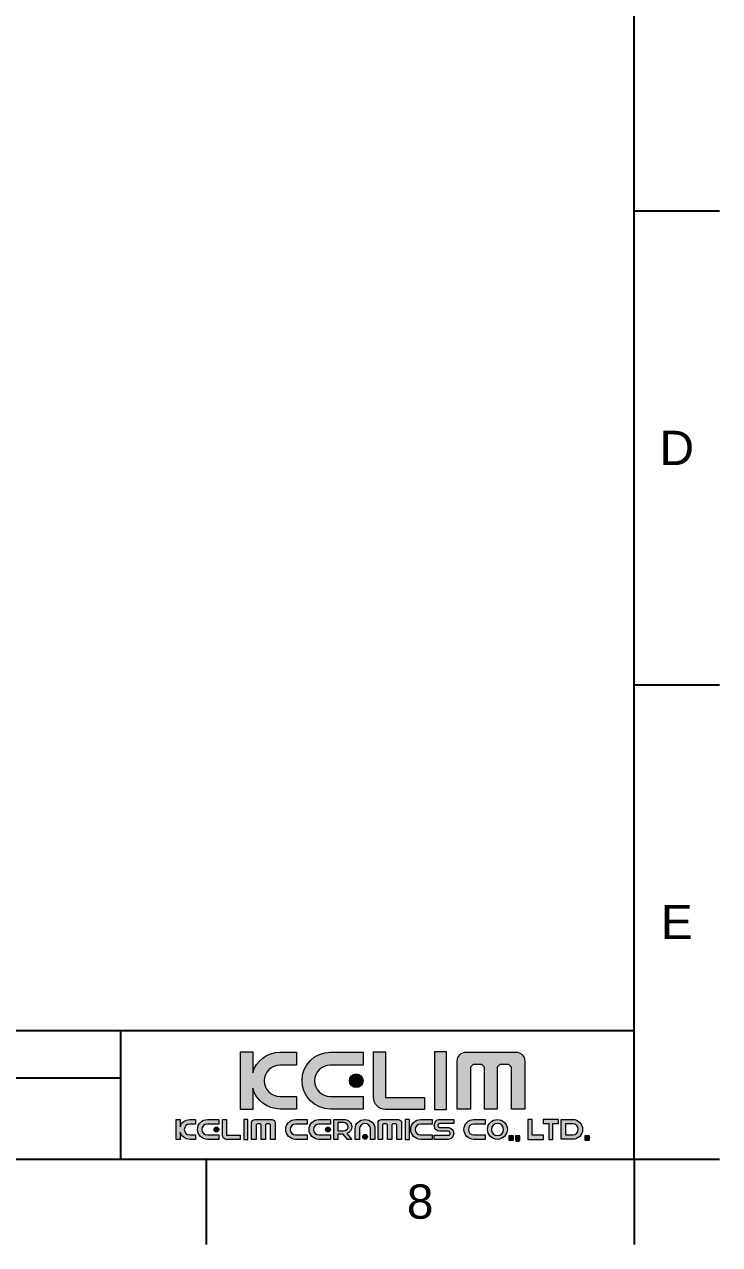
# Model space of a CAD drawing. Header units: millimetres. Extents: x 5091 to 5511, y 1069 to 1366.
# Drawn here: x 5429.3 to 5510.6, y 1068.6 to 1211.2 of the extents above; entities that cross this region are included whole.
import ezdxf

# ---------------------------------------------------------------- set-up
doc = ezdxf.new("R2010")
doc.units = ezdxf.units.MM
doc.header["$LTSCALE"] = 0.1
doc.layers.add('FORM', color=7, linetype='Continuous')
doc.layers.add('TEXT', color=2, linetype='Continuous')
doc.styles.get("Standard").update_dxf_attribs({"font": 'ARIAL.TTF'})

msp = doc.modelspace()

# ---------------------------------------------------------------- hatches: boundary and pattern name
at = {"layer": 'TEXT'}
h = msp.add_hatch(color=2, dxfattribs=at)
h.dxf.hatch_style = 2
edge = h.paths.add_edge_path()
edge.add_spline(control_points=[(5461.094, 1085.883), (5461.094, 1085.883), (5459.165, 1085.883), (5459.165, 1085.883), (5458.15, 1085.883), (5457.333, 1086.701), (5457.333, 1087.713), (5457.333, 1088.728), (5458.15, 1089.546), (5459.165, 1089.546), (5459.165, 1089.546), (5461.094, 1089.546), (5461.094, 1089.546), (5461.094, 1089.546), (5461.094, 1091.059), (5461.094, 1091.059), (5461.094, 1091.059), (5459.187, 1091.059), (5459.187, 1091.059), (5457.661, 1091.059), (5456.38, 1090.037), (5455.989, 1088.637), (5455.989, 1088.637), (5455.989, 1091.107), (5455.989, 1091.107), (5455.989, 1091.107), (5454.578, 1091.107), (5454.578, 1091.107), (5454.578, 1091.107), (5454.578, 1084.369), (5454.578, 1084.369), (5454.578, 1084.369), (5455.989, 1084.369), (5455.989, 1084.369), (5455.989, 1084.369), (5455.989, 1086.841), (5455.989, 1086.841), (5456.38, 1085.443), (5457.661, 1084.416), (5459.187, 1084.416), (5459.187, 1084.416), (5461.094, 1084.416), (5461.094, 1084.416), (5461.094, 1084.416), (5461.094, 1085.883), (5461.094, 1085.883)], knot_values=[0, 0, 0, 0, 1, 1, 1, 2, 2, 2, 3, 3, 3, 4, 4, 4, 5, 5, 5, 6, 6, 6, 7, 7, 7, 8, 8, 8, 9, 9, 9, 10, 10, 10, 11, 11, 11, 12, 12, 12, 13, 13, 13, 14, 14, 14, 15, 15, 15, 15], degree=3, periodic=0)
h = msp.add_hatch(color=256, dxfattribs=at)
h.dxf.hatch_style = 2
edge = h.paths.add_edge_path()
edge.add_spline(control_points=[(5465.077, 1084.416), (5465.077, 1084.416), (5468.917, 1084.416), (5468.917, 1084.416), (5468.917, 1084.416), (5468.917, 1085.883), (5468.917, 1085.883), (5468.917, 1085.883), (5465.052, 1085.883), (5465.052, 1085.883), (5464.04, 1085.883), (5463.222, 1086.701), (5463.222, 1087.713), (5463.222, 1088.728), (5464.039, 1089.546), (5465.052, 1089.546), (5465.052, 1089.546), (5468.917, 1089.546), (5468.917, 1089.546), (5468.917, 1089.546), (5468.917, 1091.059), (5468.917, 1091.059), (5468.917, 1091.059), (5465.077, 1091.059), (5465.077, 1091.059), (5463.24, 1091.059), (5461.755, 1089.577), (5461.755, 1087.738), (5461.755, 1085.904), (5463.24, 1084.416), (5465.077, 1084.416)], knot_values=[0, 0, 0, 0, 1, 1, 1, 2, 2, 2, 3, 3, 3, 4, 4, 4, 5, 5, 5, 6, 6, 6, 7, 7, 7, 8, 8, 8, 9, 9, 9, 10, 10, 10, 10], degree=3, periodic=0)
h = msp.add_hatch(color=2, dxfattribs=at)
h.dxf.hatch_style = 2
edge = h.paths.add_edge_path()
edge.add_spline(control_points=[(5471.521, 1084.365), (5471.521, 1084.365), (5476.06, 1084.365), (5476.06, 1084.365), (5476.06, 1084.365), (5476.06, 1085.778), (5476.06, 1085.778), (5476.06, 1085.778), (5471.531, 1085.778), (5471.531, 1085.778), (5471.531, 1085.778), (5471.526, 1085.763), (5471.526, 1085.763), (5471.526, 1085.763), (5471.526, 1091.107), (5471.526, 1091.107), (5471.526, 1091.107), (5470.111, 1091.107), (5470.111, 1091.107), (5470.111, 1091.107), (5470.111, 1085.778), (5470.111, 1085.778), (5470.111, 1085.778), (5470.106, 1085.784), (5470.106, 1085.784), (5470.106, 1084.998), (5470.743, 1084.359), (5471.531, 1084.359), (5471.531, 1084.359), (5471.521, 1084.365), (5471.521, 1084.365)], knot_values=[0, 0, 0, 0, 1, 1, 1, 2, 2, 2, 3, 3, 3, 4, 4, 4, 5, 5, 5, 6, 6, 6, 7, 7, 7, 8, 8, 8, 9, 9, 9, 10, 10, 10, 10], degree=3, periodic=0)
h = msp.add_hatch(color=2, dxfattribs=at)
h.dxf.hatch_style = 2
h.paths.add_polyline_path([(5478.651, 1091.107), (5477.238, 1091.107), (5477.238, 1084.369), (5478.651, 1084.369)])
h = msp.add_hatch(color=2, dxfattribs=at)
h.dxf.hatch_style = 2
edge = h.paths.add_edge_path()
edge.add_spline(control_points=[(5486.725, 1091.075), (5486.725, 1091.075), (5480.972, 1091.075), (5480.972, 1091.075), (5480.38, 1091.075), (5479.901, 1090.599), (5479.901, 1090.012), (5479.901, 1090.012), (5479.901, 1084.38), (5479.901, 1084.38), (5479.901, 1084.38), (5481.43, 1084.38), (5481.43, 1084.38), (5481.43, 1084.38), (5481.43, 1089.314), (5481.43, 1089.314), (5481.43, 1089.314), (5481.747, 1089.635), (5481.747, 1089.635), (5481.747, 1089.635), (5482.772, 1089.635), (5482.772, 1089.635), (5482.772, 1089.635), (5483.092, 1089.314), (5483.092, 1089.314), (5483.092, 1089.314), (5483.092, 1084.38), (5483.092, 1084.38), (5483.092, 1084.38), (5484.568, 1084.38), (5484.568, 1084.38), (5484.568, 1084.38), (5484.568, 1089.314), (5484.568, 1089.314), (5484.568, 1089.314), (5484.891, 1089.635), (5484.891, 1089.635), (5484.891, 1089.635), (5485.912, 1089.635), (5485.912, 1089.635), (5485.912, 1089.635), (5486.23, 1089.314), (5486.23, 1089.314), (5486.23, 1089.314), (5486.23, 1084.38), (5486.23, 1084.38), (5486.23, 1084.38), (5487.795, 1084.38), (5487.795, 1084.38), (5487.795, 1084.38), (5487.795, 1090.012), (5487.795, 1090.012), (5487.795, 1090.599), (5487.314, 1091.075), (5486.725, 1091.075)], knot_values=[0, 0, 0, 0, 1, 1, 1, 2, 2, 2, 3, 3, 3, 4, 4, 4, 5, 5, 5, 6, 6, 6, 7, 7, 7, 8, 8, 8, 9, 9, 9, 10, 10, 10, 11, 11, 11, 12, 12, 12, 13, 13, 13, 14, 14, 14, 15, 15, 15, 16, 16, 16, 17, 17, 17, 18, 18, 18, 18], degree=3, periodic=0)
h = msp.add_hatch(color=2, dxfattribs=at)
h.dxf.hatch_style = 2
edge = h.paths.add_edge_path()
edge.add_spline(control_points=[(5467.298, 1087.713), (5467.298, 1087.272), (5467.654, 1086.91), (5468.097, 1086.91), (5468.539, 1086.91), (5468.898, 1087.272), (5468.898, 1087.713), (5468.898, 1088.157), (5468.539, 1088.513), (5468.097, 1088.513), (5467.654, 1088.513), (5467.298, 1088.157), (5467.298, 1087.713)], knot_values=[0, 0, 0, 0, 1, 1, 1, 2, 2, 2, 3, 3, 3, 4, 4, 4, 4], degree=3, periodic=0)
h = msp.add_hatch(color=2, dxfattribs=at)
h.dxf.hatch_style = 2
edge = h.paths.add_edge_path()
edge.add_spline(control_points=[(5447.527, 1082.338), (5447.527, 1082.338), (5447.527, 1083.202), (5447.527, 1083.202), (5447.527, 1083.202), (5447.035, 1083.202), (5447.035, 1083.202), (5447.035, 1083.202), (5447.035, 1080.853), (5447.035, 1080.853), (5447.035, 1080.853), (5447.527, 1080.853), (5447.527, 1080.853), (5447.527, 1080.853), (5447.527, 1081.718), (5447.527, 1081.718), (5447.662, 1081.229), (5448.109, 1080.869), (5448.643, 1080.869), (5448.643, 1080.869), (5449.307, 1080.869), (5449.307, 1080.869), (5449.307, 1080.869), (5449.307, 1081.38), (5449.307, 1081.38), (5449.307, 1081.38), (5448.634, 1081.38), (5448.634, 1081.38), (5448.28, 1081.38), (5447.995, 1081.666), (5447.995, 1082.018), (5447.995, 1082.373), (5448.28, 1082.658), (5448.634, 1082.658), (5448.634, 1082.658), (5449.307, 1082.658), (5449.307, 1082.658), (5449.307, 1082.658), (5449.307, 1083.186), (5449.307, 1083.186), (5449.307, 1083.186), (5448.643, 1083.186), (5448.643, 1083.186), (5448.109, 1083.186), (5447.662, 1082.827), (5447.527, 1082.338)], knot_values=[0, 0, 0, 0, 1, 1, 1, 2, 2, 2, 3, 3, 3, 4, 4, 4, 5, 5, 5, 6, 6, 6, 7, 7, 7, 8, 8, 8, 9, 9, 9, 10, 10, 10, 11, 11, 11, 12, 12, 12, 13, 13, 13, 14, 14, 14, 15, 15, 15, 15], degree=3, periodic=0)
h = msp.add_hatch(color=2, dxfattribs=at)
h.dxf.hatch_style = 2
edge = h.paths.add_edge_path()
edge.add_spline(control_points=[(5449.538, 1082.028), (5449.538, 1081.388), (5450.056, 1080.869), (5450.696, 1080.869), (5450.696, 1080.869), (5452.036, 1080.869), (5452.036, 1080.869), (5452.036, 1080.869), (5452.036, 1081.38), (5452.036, 1081.38), (5452.036, 1081.38), (5450.688, 1081.38), (5450.688, 1081.38), (5450.335, 1081.38), (5450.049, 1081.666), (5450.049, 1082.018), (5450.049, 1082.373), (5450.334, 1082.658), (5450.688, 1082.658), (5450.688, 1082.658), (5452.036, 1082.658), (5452.036, 1082.658), (5452.036, 1082.658), (5452.036, 1083.186), (5452.036, 1083.186), (5452.036, 1083.186), (5450.696, 1083.186), (5450.696, 1083.186), (5450.056, 1083.186), (5449.538, 1082.669), (5449.538, 1082.028)], knot_values=[0, 0, 0, 0, 1, 1, 1, 2, 2, 2, 3, 3, 3, 4, 4, 4, 5, 5, 5, 6, 6, 6, 7, 7, 7, 8, 8, 8, 9, 9, 9, 10, 10, 10, 10], degree=3, periodic=0)
h = msp.add_hatch(color=2, dxfattribs=at)
h.dxf.hatch_style = 2
edge = h.paths.add_edge_path()
edge.add_spline(control_points=[(5451.471, 1082.018), (5451.471, 1081.865), (5451.595, 1081.739), (5451.75, 1081.739), (5451.904, 1081.739), (5452.029, 1081.865), (5452.029, 1082.018), (5452.029, 1082.173), (5451.904, 1082.298), (5451.75, 1082.298), (5451.595, 1082.298), (5451.471, 1082.173), (5451.471, 1082.018)], knot_values=[0, 0, 0, 0, 1, 1, 1, 2, 2, 2, 3, 3, 3, 4, 4, 4, 4], degree=3, periodic=0)
h = msp.add_hatch(color=2, dxfattribs=at)
h.dxf.hatch_style = 2
edge = h.paths.add_edge_path()
edge.add_spline(control_points=[(5452.945, 1081.339), (5452.945, 1081.339), (5452.945, 1083.202), (5452.945, 1083.202), (5452.945, 1083.202), (5452.452, 1083.202), (5452.452, 1083.202), (5452.452, 1083.202), (5452.452, 1081.344), (5452.452, 1081.344), (5452.452, 1081.344), (5452.45, 1081.346), (5452.45, 1081.346), (5452.45, 1081.072), (5452.672, 1080.849), (5452.947, 1080.849), (5452.947, 1080.849), (5452.944, 1080.851), (5452.944, 1080.851), (5452.944, 1080.851), (5454.527, 1080.851), (5454.527, 1080.851), (5454.527, 1080.851), (5454.527, 1081.344), (5454.527, 1081.344), (5454.527, 1081.344), (5452.947, 1081.344), (5452.947, 1081.344), (5452.947, 1081.344), (5452.945, 1081.339), (5452.945, 1081.339)], knot_values=[0, 0, 0, 0, 1, 1, 1, 2, 2, 2, 3, 3, 3, 4, 4, 4, 5, 5, 5, 6, 6, 6, 7, 7, 7, 8, 8, 8, 9, 9, 9, 10, 10, 10, 10], degree=3, periodic=0)
h = msp.add_hatch(color=2, dxfattribs=at)
h.dxf.hatch_style = 2
h.paths.add_polyline_path([(5454.938, 1080.853), (5455.43, 1080.853), (5455.43, 1083.202), (5454.938, 1083.202)])
h = msp.add_hatch(color=2, dxfattribs=at)
h.dxf.hatch_style = 2
edge = h.paths.add_edge_path()
edge.add_spline(control_points=[(5458.246, 1083.191), (5458.246, 1083.191), (5456.24, 1083.191), (5456.24, 1083.191), (5456.033, 1083.191), (5455.867, 1083.025), (5455.867, 1082.821), (5455.867, 1082.821), (5455.867, 1080.856), (5455.867, 1080.856), (5455.867, 1080.856), (5456.4, 1080.856), (5456.4, 1080.856), (5456.4, 1080.856), (5456.4, 1082.578), (5456.4, 1082.578), (5456.4, 1082.578), (5456.51, 1082.689), (5456.51, 1082.689), (5456.51, 1082.689), (5456.868, 1082.689), (5456.868, 1082.689), (5456.868, 1082.689), (5456.979, 1082.578), (5456.979, 1082.578), (5456.979, 1082.578), (5456.979, 1080.856), (5456.979, 1080.856), (5456.979, 1080.856), (5457.494, 1080.856), (5457.494, 1080.856), (5457.494, 1080.856), (5457.494, 1082.578), (5457.494, 1082.578), (5457.494, 1082.578), (5457.607, 1082.689), (5457.607, 1082.689), (5457.607, 1082.689), (5457.963, 1082.689), (5457.963, 1082.689), (5457.963, 1082.689), (5458.074, 1082.578), (5458.074, 1082.578), (5458.074, 1082.578), (5458.074, 1080.856), (5458.074, 1080.856), (5458.074, 1080.856), (5458.62, 1080.856), (5458.62, 1080.856), (5458.62, 1080.856), (5458.62, 1082.821), (5458.62, 1082.821), (5458.62, 1083.025), (5458.452, 1083.191), (5458.246, 1083.191)], knot_values=[0, 0, 0, 0, 1, 1, 1, 2, 2, 2, 3, 3, 3, 4, 4, 4, 5, 5, 5, 6, 6, 6, 7, 7, 7, 8, 8, 8, 9, 9, 9, 10, 10, 10, 11, 11, 11, 12, 12, 12, 13, 13, 13, 14, 14, 14, 15, 15, 15, 16, 16, 16, 17, 17, 17, 18, 18, 18, 18], degree=3, periodic=0)
h = msp.add_hatch(color=2, dxfattribs=at)
h.dxf.hatch_style = 2
edge = h.paths.add_edge_path()
edge.add_spline(control_points=[(5459.851, 1082.028), (5459.851, 1081.388), (5460.369, 1080.869), (5461.01, 1080.869), (5461.01, 1080.869), (5462.349, 1080.869), (5462.349, 1080.869), (5462.349, 1080.869), (5462.349, 1081.38), (5462.349, 1081.38), (5462.349, 1081.38), (5461.001, 1081.38), (5461.001, 1081.38), (5460.648, 1081.38), (5460.363, 1081.666), (5460.363, 1082.018), (5460.363, 1082.373), (5460.648, 1082.658), (5461.001, 1082.658), (5461.001, 1082.658), (5462.349, 1082.658), (5462.349, 1082.658), (5462.349, 1082.658), (5462.349, 1083.186), (5462.349, 1083.186), (5462.349, 1083.186), (5461.01, 1083.186), (5461.01, 1083.186), (5460.369, 1083.186), (5459.851, 1082.669), (5459.851, 1082.028)], knot_values=[0, 0, 0, 0, 1, 1, 1, 2, 2, 2, 3, 3, 3, 4, 4, 4, 5, 5, 5, 6, 6, 6, 7, 7, 7, 8, 8, 8, 9, 9, 9, 10, 10, 10, 10], degree=3, periodic=0)
h = msp.add_hatch(color=2, dxfattribs=at)
h.dxf.hatch_style = 2
edge = h.paths.add_edge_path()
edge.add_spline(control_points=[(5462.58, 1082.028), (5462.58, 1081.388), (5463.098, 1080.869), (5463.738, 1080.869), (5463.738, 1080.869), (5465.078, 1080.869), (5465.078, 1080.869), (5465.078, 1080.869), (5465.078, 1081.38), (5465.078, 1081.38), (5465.078, 1081.38), (5463.73, 1081.38), (5463.73, 1081.38), (5463.377, 1081.38), (5463.091, 1081.666), (5463.091, 1082.018), (5463.091, 1082.373), (5463.377, 1082.658), (5463.73, 1082.658), (5463.73, 1082.658), (5465.078, 1082.658), (5465.078, 1082.658), (5465.078, 1082.658), (5465.078, 1083.186), (5465.078, 1083.186), (5465.078, 1083.186), (5463.738, 1083.186), (5463.738, 1083.186), (5463.098, 1083.186), (5462.58, 1082.669), (5462.58, 1082.028)], knot_values=[0, 0, 0, 0, 1, 1, 1, 2, 2, 2, 3, 3, 3, 4, 4, 4, 5, 5, 5, 6, 6, 6, 7, 7, 7, 8, 8, 8, 9, 9, 9, 10, 10, 10, 10], degree=3, periodic=0)
h = msp.add_hatch(color=2, dxfattribs=at)
h.dxf.hatch_style = 2
edge = h.paths.add_edge_path()
edge.add_spline(control_points=[(5464.513, 1082.018), (5464.513, 1081.865), (5464.637, 1081.739), (5464.792, 1081.739), (5464.946, 1081.739), (5465.071, 1081.865), (5465.071, 1082.018), (5465.071, 1082.173), (5464.946, 1082.298), (5464.792, 1082.298), (5464.637, 1082.298), (5464.513, 1082.173), (5464.513, 1082.018)], knot_values=[0, 0, 0, 0, 1, 1, 1, 2, 2, 2, 3, 3, 3, 4, 4, 4, 4], degree=3, periodic=0)
h = msp.add_hatch(color=2, dxfattribs=at)
h.dxf.hatch_style = 2
edge = h.paths.add_edge_path()
edge.add_spline(control_points=[(5467.567, 1082.337), (5467.567, 1082.814), (5467.129, 1083.202), (5466.588, 1083.202), (5466.588, 1083.202), (5465.948, 1083.202), (5465.948, 1083.202), (5465.948, 1083.202), (5465.456, 1083.202), (5465.456, 1083.202), (5465.456, 1083.202), (5465.456, 1082.82), (5465.456, 1082.82), (5465.456, 1082.82), (5465.456, 1081.865), (5465.456, 1081.865), (5465.456, 1081.865), (5465.456, 1081.471), (5465.456, 1081.471), (5465.456, 1081.471), (5465.456, 1080.853), (5465.456, 1080.853), (5465.456, 1080.853), (5465.948, 1080.853), (5465.948, 1080.853), (5465.948, 1080.853), (5465.948, 1081.471), (5465.948, 1081.471), (5465.948, 1081.471), (5466.548, 1081.471), (5466.548, 1081.471), (5466.548, 1081.471), (5467.072, 1080.853), (5467.072, 1080.853), (5467.072, 1080.853), (5467.565, 1080.853), (5467.565, 1080.853), (5467.565, 1080.853), (5466.98, 1081.543), (5466.98, 1081.543), (5467.325, 1081.677), (5467.567, 1081.981), (5467.567, 1082.337)], knot_values=[0, 0, 0, 0, 1, 1, 1, 2, 2, 2, 3, 3, 3, 4, 4, 4, 5, 5, 5, 6, 6, 6, 7, 7, 7, 8, 8, 8, 9, 9, 9, 10, 10, 10, 11, 11, 11, 12, 12, 12, 13, 13, 13, 14, 14, 14, 14], degree=3, periodic=0)
edge = h.paths.add_edge_path()
edge.add_spline(control_points=[(5466.595, 1081.865), (5466.595, 1081.865), (5465.948, 1081.865), (5465.948, 1081.865), (5465.948, 1081.865), (5465.948, 1082.82), (5465.948, 1082.82), (5465.948, 1082.82), (5466.595, 1082.82), (5466.595, 1082.82), (5466.894, 1082.82), (5467.134, 1082.607), (5467.134, 1082.343), (5467.134, 1082.079), (5466.894, 1081.865), (5466.595, 1081.865)], knot_values=[0, 0, 0, 0, 1, 1, 1, 2, 2, 2, 3, 3, 3, 4, 4, 4, 5, 5, 5, 5], degree=3, periodic=0)
h = msp.add_hatch(color=2, dxfattribs=at)
h.dxf.hatch_style = 2
edge = h.paths.add_edge_path()
edge.add_spline(control_points=[(5469.122, 1083.186), (5468.483, 1083.186), (5467.963, 1082.706), (5467.963, 1082.112), (5467.963, 1082.112), (5467.963, 1080.869), (5467.963, 1080.869), (5467.963, 1080.869), (5468.474, 1080.869), (5468.474, 1080.869), (5468.474, 1080.869), (5468.474, 1082.12), (5468.474, 1082.12), (5468.474, 1082.446), (5468.76, 1082.712), (5469.113, 1082.712), (5469.467, 1082.712), (5469.752, 1082.447), (5469.752, 1082.12), (5469.752, 1082.12), (5469.752, 1080.869), (5469.752, 1080.869), (5469.752, 1080.869), (5470.28, 1080.869), (5470.28, 1080.869), (5470.28, 1080.869), (5470.28, 1082.112), (5470.28, 1082.112), (5470.28, 1082.706), (5469.763, 1083.186), (5469.122, 1083.186)], knot_values=[0, 0, 0, 0, 1, 1, 1, 2, 2, 2, 3, 3, 3, 4, 4, 4, 5, 5, 5, 6, 6, 6, 7, 7, 7, 8, 8, 8, 9, 9, 9, 10, 10, 10, 10], degree=3, periodic=0)
h = msp.add_hatch(color=2, dxfattribs=at)
h.dxf.hatch_style = 2
edge = h.paths.add_edge_path()
edge.add_spline(control_points=[(5473.021, 1083.191), (5473.021, 1083.191), (5471.014, 1083.191), (5471.014, 1083.191), (5470.808, 1083.191), (5470.641, 1083.025), (5470.641, 1082.821), (5470.641, 1082.821), (5470.641, 1080.856), (5470.641, 1080.856), (5470.641, 1080.856), (5471.174, 1080.856), (5471.174, 1080.856), (5471.174, 1080.856), (5471.174, 1082.578), (5471.174, 1082.578), (5471.174, 1082.578), (5471.285, 1082.689), (5471.285, 1082.689), (5471.285, 1082.689), (5471.643, 1082.689), (5471.643, 1082.689), (5471.643, 1082.689), (5471.754, 1082.578), (5471.754, 1082.578), (5471.754, 1082.578), (5471.754, 1080.856), (5471.754, 1080.856), (5471.754, 1080.856), (5472.269, 1080.856), (5472.269, 1080.856), (5472.269, 1080.856), (5472.269, 1082.578), (5472.269, 1082.578), (5472.269, 1082.578), (5472.382, 1082.689), (5472.382, 1082.689), (5472.382, 1082.689), (5472.737, 1082.689), (5472.737, 1082.689), (5472.737, 1082.689), (5472.848, 1082.578), (5472.848, 1082.578), (5472.848, 1082.578), (5472.848, 1080.856), (5472.848, 1080.856), (5472.848, 1080.856), (5473.394, 1080.856), (5473.394, 1080.856), (5473.394, 1080.856), (5473.394, 1082.821), (5473.394, 1082.821), (5473.394, 1083.025), (5473.227, 1083.191), (5473.021, 1083.191)], knot_values=[0, 0, 0, 0, 1, 1, 1, 2, 2, 2, 3, 3, 3, 4, 4, 4, 5, 5, 5, 6, 6, 6, 7, 7, 7, 8, 8, 8, 9, 9, 9, 10, 10, 10, 11, 11, 11, 12, 12, 12, 13, 13, 13, 14, 14, 14, 15, 15, 15, 16, 16, 16, 17, 17, 17, 18, 18, 18, 18], degree=3, periodic=0)
h = msp.add_hatch(color=2, dxfattribs=at)
h.dxf.hatch_style = 2
h.paths.add_polyline_path([(5473.825, 1080.853), (5474.318, 1080.853), (5474.318, 1083.202), (5473.825, 1083.202)])
h = msp.add_hatch(color=2, dxfattribs=at)
h.dxf.hatch_style = 2
edge = h.paths.add_edge_path()
edge.add_spline(control_points=[(5474.462, 1082.028), (5474.462, 1081.388), (5474.98, 1080.869), (5475.621, 1080.869), (5475.621, 1080.869), (5476.96, 1080.869), (5476.96, 1080.869), (5476.96, 1080.869), (5476.96, 1081.38), (5476.96, 1081.38), (5476.96, 1081.38), (5475.612, 1081.38), (5475.612, 1081.38), (5475.259, 1081.38), (5474.974, 1081.666), (5474.974, 1082.018), (5474.974, 1082.373), (5475.259, 1082.658), (5475.612, 1082.658), (5475.612, 1082.658), (5476.96, 1082.658), (5476.96, 1082.658), (5476.96, 1082.658), (5476.96, 1083.186), (5476.96, 1083.186), (5476.96, 1083.186), (5475.621, 1083.186), (5475.621, 1083.186), (5474.98, 1083.186), (5474.462, 1082.669), (5474.462, 1082.028)], knot_values=[0, 0, 0, 0, 1, 1, 1, 2, 2, 2, 3, 3, 3, 4, 4, 4, 5, 5, 5, 6, 6, 6, 7, 7, 7, 8, 8, 8, 9, 9, 9, 10, 10, 10, 10], degree=3, periodic=0)
h = msp.add_hatch(color=2, dxfattribs=at)
h.dxf.hatch_style = 2
edge = h.paths.add_edge_path()
edge.add_spline(control_points=[(5477.208, 1082.47), (5477.208, 1081.753), (5477.938, 1081.814), (5477.938, 1081.814), (5477.938, 1081.814), (5477.956, 1081.814), (5477.956, 1081.814), (5477.956, 1081.814), (5478.743, 1081.814), (5478.743, 1081.814), (5478.743, 1081.814), (5478.884, 1081.814), (5478.884, 1081.814), (5478.884, 1081.814), (5479.075, 1081.783), (5479.075, 1081.599), (5479.075, 1081.415), (5478.951, 1081.344), (5478.883, 1081.344), (5478.883, 1081.344), (5477.208, 1081.344), (5477.208, 1081.344), (5477.208, 1081.344), (5477.208, 1080.87), (5477.208, 1080.87), (5477.208, 1080.87), (5478.873, 1080.87), (5478.873, 1080.87), (5478.873, 1080.87), (5479.491, 1080.869), (5479.491, 1081.587), (5479.491, 1082.305), (5478.761, 1082.243), (5478.761, 1082.243), (5478.761, 1082.243), (5478.743, 1082.243), (5478.743, 1082.243), (5478.743, 1082.243), (5477.956, 1082.243), (5477.956, 1082.243), (5477.956, 1082.243), (5477.815, 1082.243), (5477.815, 1082.243), (5477.815, 1082.243), (5477.624, 1082.273), (5477.624, 1082.457), (5477.624, 1082.641), (5477.749, 1082.712), (5477.816, 1082.712), (5477.816, 1082.712), (5479.491, 1082.712), (5479.491, 1082.712), (5479.491, 1082.712), (5479.491, 1083.186), (5479.491, 1083.186), (5479.491, 1083.186), (5477.827, 1083.186), (5477.827, 1083.186), (5477.827, 1083.186), (5477.208, 1083.187), (5477.208, 1082.47)], knot_values=[0, 0, 0, 0, 1, 1, 1, 2, 2, 2, 3, 3, 3, 4, 4, 4, 5, 5, 5, 6, 6, 6, 7, 7, 7, 8, 8, 8, 9, 9, 9, 10, 10, 10, 11, 11, 11, 12, 12, 12, 13, 13, 13, 14, 14, 14, 15, 15, 15, 16, 16, 16, 17, 17, 17, 18, 18, 18, 19, 19, 19, 20, 20, 20, 20], degree=3, periodic=0)
h = msp.add_hatch(color=2, dxfattribs=at)
h.dxf.hatch_style = 2
edge = h.paths.add_edge_path()
edge.add_spline(control_points=[(5480.683, 1082.028), (5480.683, 1081.388), (5481.201, 1080.869), (5481.842, 1080.869), (5481.842, 1080.869), (5483.181, 1080.869), (5483.181, 1080.869), (5483.181, 1080.869), (5483.181, 1081.38), (5483.181, 1081.38), (5483.181, 1081.38), (5481.833, 1081.38), (5481.833, 1081.38), (5481.48, 1081.38), (5481.195, 1081.666), (5481.195, 1082.018), (5481.195, 1082.373), (5481.48, 1082.658), (5481.833, 1082.658), (5481.833, 1082.658), (5483.181, 1082.658), (5483.181, 1082.658), (5483.181, 1082.658), (5483.181, 1083.186), (5483.181, 1083.186), (5483.181, 1083.186), (5481.842, 1083.186), (5481.842, 1083.186), (5481.201, 1083.186), (5480.683, 1082.669), (5480.683, 1082.028)], knot_values=[0, 0, 0, 0, 1, 1, 1, 2, 2, 2, 3, 3, 3, 4, 4, 4, 5, 5, 5, 6, 6, 6, 7, 7, 7, 8, 8, 8, 9, 9, 9, 10, 10, 10, 10], degree=3, periodic=0)
h = msp.add_hatch(color=2, dxfattribs=at)
h.dxf.hatch_style = 2
edge = h.paths.add_edge_path()
edge.add_spline(control_points=[(5484.595, 1083.186), (5483.955, 1083.186), (5483.436, 1082.668), (5483.436, 1082.028), (5483.436, 1081.388), (5483.955, 1080.87), (5484.595, 1080.87), (5485.235, 1080.87), (5485.753, 1081.388), (5485.753, 1082.028), (5485.753, 1082.668), (5485.235, 1083.186), (5484.595, 1083.186)], knot_values=[0, 0, 0, 0, 1, 1, 1, 2, 2, 2, 3, 3, 3, 4, 4, 4, 4], degree=3, periodic=0)
edge = h.paths.add_edge_path()
edge.add_spline(control_points=[(5484.595, 1081.32), (5484.204, 1081.32), (5483.887, 1081.638), (5483.887, 1082.028), (5483.887, 1082.42), (5484.204, 1082.736), (5484.595, 1082.736), (5484.986, 1082.736), (5485.303, 1082.42), (5485.303, 1082.028), (5485.303, 1081.638), (5484.986, 1081.32), (5484.595, 1081.32)], knot_values=[0, 0, 0, 0, 1, 1, 1, 2, 2, 2, 3, 3, 3, 4, 4, 4, 4], degree=3, periodic=0)
h = msp.add_hatch(color=2, dxfattribs=at)
h.dxf.hatch_style = 2
h.paths.add_polyline_path([(5488.643, 1083.202), (5488.15, 1083.202), (5488.15, 1081.345), (5488.15, 1080.853), (5488.643, 1080.853), (5489.968, 1080.853), (5489.968, 1081.345), (5488.643, 1081.345)])
h = msp.add_hatch(color=2, dxfattribs=at)
h.dxf.hatch_style = 2
h.paths.add_polyline_path([(5490.589, 1083.202), (5489.926, 1083.202), (5489.926, 1082.709), (5490.589, 1082.709), (5490.589, 1080.853), (5491.082, 1080.853), (5491.082, 1082.709), (5491.744, 1082.709), (5491.744, 1083.202), (5491.082, 1083.202)])
h = msp.add_hatch(color=2, dxfattribs=at)
h.dxf.hatch_style = 2
edge = h.paths.add_edge_path()
edge.add_spline(control_points=[(5493.4, 1083.194), (5493.4, 1083.194), (5492.061, 1083.194), (5492.061, 1083.194), (5492.061, 1083.194), (5492.061, 1080.877), (5492.061, 1080.877), (5492.061, 1080.877), (5493.4, 1080.877), (5493.4, 1080.877), (5494.041, 1080.877), (5494.558, 1081.395), (5494.558, 1082.036), (5494.558, 1082.675), (5494.041, 1083.194), (5493.4, 1083.194)], knot_values=[0, 0, 0, 0, 1, 1, 1, 2, 2, 2, 3, 3, 3, 4, 4, 4, 5, 5, 5, 5], degree=3, periodic=0)
edge = h.paths.add_edge_path()
edge.add_spline(control_points=[(5493.408, 1081.406), (5493.408, 1081.406), (5492.554, 1081.406), (5492.554, 1081.406), (5492.554, 1081.406), (5492.554, 1082.682), (5492.554, 1082.682), (5492.554, 1082.682), (5493.408, 1082.682), (5493.408, 1082.682), (5493.762, 1082.682), (5494.047, 1082.398), (5494.047, 1082.045), (5494.047, 1081.691), (5493.762, 1081.406), (5493.408, 1081.406)], knot_values=[0, 0, 0, 0, 1, 1, 1, 2, 2, 2, 3, 3, 3, 4, 4, 4, 5, 5, 5, 5], degree=3, periodic=0)
h = msp.add_hatch(color=2, dxfattribs=at)
h.dxf.hatch_style = 2
edge = h.paths.add_edge_path()
edge.add_spline(control_points=[(5469.13, 1081.445), (5468.975, 1081.445), (5468.851, 1081.321), (5468.851, 1081.166), (5468.851, 1081.013), (5468.975, 1080.886), (5469.13, 1080.886), (5469.284, 1080.886), (5469.409, 1081.013), (5469.409, 1081.166), (5469.409, 1081.321), (5469.284, 1081.445), (5469.13, 1081.445)], knot_values=[0, 0, 0, 0, 1, 1, 1, 2, 2, 2, 3, 3, 3, 4, 4, 4, 4], degree=3, periodic=0)
h = msp.add_hatch(color=2, dxfattribs=at)
h.dxf.hatch_style = 2
h.paths.add_polyline_path([(5485.945, 1080.779), (5486.457, 1080.779), (5486.457, 1081.291), (5485.945, 1081.291)])
h = msp.add_hatch(color=2, dxfattribs=at)
h.dxf.hatch_style = 2
h.paths.add_polyline_path([(5486.692, 1080.779), (5486.897, 1080.779), (5486.754, 1080.656), (5487.061, 1080.656), (5487.204, 1080.779), (5487.204, 1081.291), (5486.692, 1081.291)])
h = msp.add_hatch(color=2, dxfattribs=at)
h.dxf.hatch_style = 2
h.paths.add_polyline_path([(5494.827, 1080.779), (5495.338, 1080.779), (5495.338, 1081.291), (5494.827, 1081.291)])

# ---------------------------------------------------------------- linework, layer by layer
for p, q in [((5500.565, 1078.571), (5500.565, 1355.571)), ((5500.565, 1189.371), (5510.565, 1189.371)), ((5500.565, 1133.971), (5510.565, 1133.971)), ((5100.565, 1078.571), (5500.565, 1078.571)), ((5450.565, 1078.571), (5450.565, 1068.571)), ((5500.565, 1078.571), (5510.565, 1078.571)), ((5500.565, 1078.571), (5500.565, 1068.571))]:
    msp.add_line(p, q)
msp.add_point((5450.565, 1078.571))
at = {"layer": 'FORM'}
for p, q in [((5213.565, 1093.571), (5500.565, 1093.571)), ((5440.565, 1078.571), (5440.565, 1093.571)), ((5260.565, 1088.071), (5440.565, 1088.071))]:
    msp.add_line(p, q, dxfattribs=at)
at = {"layer": 'TEXT', "lineweight": 0}
for points in [[(5478.651, 1091.107), (5477.238, 1091.107), (5477.238, 1084.369), (5478.651, 1084.369), (5478.651, 1091.107)], [(5454.938, 1080.853), (5455.43, 1080.853), (5455.43, 1083.202), (5454.938, 1083.202), (5454.938, 1080.853)], [(5473.825, 1080.853), (5474.318, 1080.853), (5474.318, 1083.202), (5473.825, 1083.202), (5473.825, 1080.853)], [(5488.643, 1083.202), (5488.15, 1083.202), (5488.15, 1081.345), (5488.15, 1080.853), (5488.643, 1080.853), (5489.968, 1080.853), (5489.968, 1081.345), (5488.643, 1081.345), (5488.643, 1083.202)], [(5490.589, 1083.202), (5489.926, 1083.202), (5489.926, 1082.709), (5490.589, 1082.709), (5490.589, 1080.853), (5491.082, 1080.853), (5491.082, 1082.709), (5491.744, 1082.709), (5491.744, 1083.202), (5491.082, 1083.202), (5490.589, 1083.202)], [(5485.945, 1080.779), (5486.457, 1080.779), (5486.457, 1081.291), (5485.945, 1081.291), (5485.945, 1080.779)], [(5486.692, 1080.779), (5486.897, 1080.779), (5486.754, 1080.656), (5487.061, 1080.656), (5487.204, 1080.779), (5487.204, 1081.291), (5486.692, 1081.291), (5486.692, 1080.779)], [(5494.827, 1080.779), (5495.338, 1080.779), (5495.338, 1081.291), (5494.827, 1081.291), (5494.827, 1080.779)]]:
    msp.add_lwpolyline(points, dxfattribs=at)
for points, knots in [([(5461.094, 1085.883), (5461.094, 1085.883), (5459.165, 1085.883), (5459.165, 1085.883), (5458.15, 1085.883), (5457.333, 1086.701), (5457.333, 1087.713), (5457.333, 1088.728), (5458.15, 1089.546), (5459.165, 1089.546), (5459.165, 1089.546), (5461.094, 1089.546), (5461.094, 1089.546), (5461.094, 1089.546), (5461.094, 1091.059), (5461.094, 1091.059), (5461.094, 1091.059), (5459.187, 1091.059), (5459.187, 1091.059), (5457.661, 1091.059), (5456.38, 1090.037), (5455.989, 1088.637), (5455.989, 1088.637), (5455.989, 1091.107), (5455.989, 1091.107), (5455.989, 1091.107), (5454.578, 1091.107), (5454.578, 1091.107), (5454.578, 1091.107), (5454.578, 1084.369), (5454.578, 1084.369), (5454.578, 1084.369), (5455.989, 1084.369), (5455.989, 1084.369), (5455.989, 1084.369), (5455.989, 1086.841), (5455.989, 1086.841), (5456.38, 1085.443), (5457.661, 1084.416), (5459.187, 1084.416), (5459.187, 1084.416), (5461.094, 1084.416), (5461.094, 1084.416), (5461.094, 1084.416), (5461.094, 1085.883), (5461.094, 1085.883)], [0, 0, 0, 0, 1, 1, 1, 2, 2, 2, 3, 3, 3, 4, 4, 4, 5, 5, 5, 6, 6, 6, 7, 7, 7, 8, 8, 8, 9, 9, 9, 10, 10, 10, 11, 11, 11, 12, 12, 12, 13, 13, 13, 14, 14, 14, 15, 15, 15, 15]), ([(5465.077, 1084.416), (5465.077, 1084.416), (5468.917, 1084.416), (5468.917, 1084.416), (5468.917, 1084.416), (5468.917, 1085.883), (5468.917, 1085.883), (5468.917, 1085.883), (5465.052, 1085.883), (5465.052, 1085.883), (5464.04, 1085.883), (5463.222, 1086.701), (5463.222, 1087.713), (5463.222, 1088.728), (5464.039, 1089.546), (5465.052, 1089.546), (5465.052, 1089.546), (5468.917, 1089.546), (5468.917, 1089.546), (5468.917, 1089.546), (5468.917, 1091.059), (5468.917, 1091.059), (5468.917, 1091.059), (5465.077, 1091.059), (5465.077, 1091.059), (5463.24, 1091.059), (5461.755, 1089.577), (5461.755, 1087.738), (5461.755, 1085.904), (5463.24, 1084.416), (5465.077, 1084.416)], [0, 0, 0, 0, 1, 1, 1, 2, 2, 2, 3, 3, 3, 4, 4, 4, 5, 5, 5, 6, 6, 6, 7, 7, 7, 8, 8, 8, 9, 9, 9, 10, 10, 10, 10]), ([(5471.521, 1084.365), (5471.521, 1084.365), (5476.06, 1084.365), (5476.06, 1084.365), (5476.06, 1084.365), (5476.06, 1085.778), (5476.06, 1085.778), (5476.06, 1085.778), (5471.531, 1085.778), (5471.531, 1085.778), (5471.531, 1085.778), (5471.526, 1085.763), (5471.526, 1085.763), (5471.526, 1085.763), (5471.526, 1091.107), (5471.526, 1091.107), (5471.526, 1091.107), (5470.111, 1091.107), (5470.111, 1091.107), (5470.111, 1091.107), (5470.111, 1085.778), (5470.111, 1085.778), (5470.111, 1085.778), (5470.106, 1085.784), (5470.106, 1085.784), (5470.106, 1084.998), (5470.743, 1084.359), (5471.531, 1084.359), (5471.531, 1084.359), (5471.521, 1084.365), (5471.521, 1084.365)], [0, 0, 0, 0, 1, 1, 1, 2, 2, 2, 3, 3, 3, 4, 4, 4, 5, 5, 5, 6, 6, 6, 7, 7, 7, 8, 8, 8, 9, 9, 9, 10, 10, 10, 10]), ([(5486.725, 1091.075), (5486.725, 1091.075), (5480.972, 1091.075), (5480.972, 1091.075), (5480.38, 1091.075), (5479.901, 1090.599), (5479.901, 1090.012), (5479.901, 1090.012), (5479.901, 1084.38), (5479.901, 1084.38), (5479.901, 1084.38), (5481.43, 1084.38), (5481.43, 1084.38), (5481.43, 1084.38), (5481.43, 1089.314), (5481.43, 1089.314), (5481.43, 1089.314), (5481.747, 1089.635), (5481.747, 1089.635), (5481.747, 1089.635), (5482.772, 1089.635), (5482.772, 1089.635), (5482.772, 1089.635), (5483.092, 1089.314), (5483.092, 1089.314), (5483.092, 1089.314), (5483.092, 1084.38), (5483.092, 1084.38), (5483.092, 1084.38), (5484.568, 1084.38), (5484.568, 1084.38), (5484.568, 1084.38), (5484.568, 1089.314), (5484.568, 1089.314), (5484.568, 1089.314), (5484.891, 1089.635), (5484.891, 1089.635), (5484.891, 1089.635), (5485.912, 1089.635), (5485.912, 1089.635), (5485.912, 1089.635), (5486.23, 1089.314), (5486.23, 1089.314), (5486.23, 1089.314), (5486.23, 1084.38), (5486.23, 1084.38), (5486.23, 1084.38), (5487.795, 1084.38), (5487.795, 1084.38), (5487.795, 1084.38), (5487.795, 1090.012), (5487.795, 1090.012), (5487.795, 1090.599), (5487.314, 1091.075), (5486.725, 1091.075)], [0, 0, 0, 0, 1, 1, 1, 2, 2, 2, 3, 3, 3, 4, 4, 4, 5, 5, 5, 6, 6, 6, 7, 7, 7, 8, 8, 8, 9, 9, 9, 10, 10, 10, 11, 11, 11, 12, 12, 12, 13, 13, 13, 14, 14, 14, 15, 15, 15, 16, 16, 16, 17, 17, 17, 18, 18, 18, 18]), ([(5467.298, 1087.713), (5467.298, 1087.272), (5467.654, 1086.91), (5468.097, 1086.91), (5468.539, 1086.91), (5468.898, 1087.272), (5468.898, 1087.713), (5468.898, 1088.157), (5468.539, 1088.513), (5468.097, 1088.513), (5467.654, 1088.513), (5467.298, 1088.157), (5467.298, 1087.713)], [0, 0, 0, 0, 1, 1, 1, 2, 2, 2, 3, 3, 3, 4, 4, 4, 4]), ([(5447.527, 1082.338), (5447.527, 1082.338), (5447.527, 1083.202), (5447.527, 1083.202), (5447.527, 1083.202), (5447.035, 1083.202), (5447.035, 1083.202), (5447.035, 1083.202), (5447.035, 1080.853), (5447.035, 1080.853), (5447.035, 1080.853), (5447.527, 1080.853), (5447.527, 1080.853), (5447.527, 1080.853), (5447.527, 1081.718), (5447.527, 1081.718), (5447.662, 1081.229), (5448.109, 1080.869), (5448.643, 1080.869), (5448.643, 1080.869), (5449.307, 1080.869), (5449.307, 1080.869), (5449.307, 1080.869), (5449.307, 1081.38), (5449.307, 1081.38), (5449.307, 1081.38), (5448.634, 1081.38), (5448.634, 1081.38), (5448.28, 1081.38), (5447.995, 1081.666), (5447.995, 1082.018), (5447.995, 1082.373), (5448.28, 1082.658), (5448.634, 1082.658), (5448.634, 1082.658), (5449.307, 1082.658), (5449.307, 1082.658), (5449.307, 1082.658), (5449.307, 1083.186), (5449.307, 1083.186), (5449.307, 1083.186), (5448.643, 1083.186), (5448.643, 1083.186), (5448.109, 1083.186), (5447.662, 1082.827), (5447.527, 1082.338)], [0, 0, 0, 0, 1, 1, 1, 2, 2, 2, 3, 3, 3, 4, 4, 4, 5, 5, 5, 6, 6, 6, 7, 7, 7, 8, 8, 8, 9, 9, 9, 10, 10, 10, 11, 11, 11, 12, 12, 12, 13, 13, 13, 14, 14, 14, 15, 15, 15, 15]), ([(5449.538, 1082.028), (5449.538, 1081.388), (5450.056, 1080.869), (5450.696, 1080.869), (5450.696, 1080.869), (5452.036, 1080.869), (5452.036, 1080.869), (5452.036, 1080.869), (5452.036, 1081.38), (5452.036, 1081.38), (5452.036, 1081.38), (5450.688, 1081.38), (5450.688, 1081.38), (5450.335, 1081.38), (5450.049, 1081.666), (5450.049, 1082.018), (5450.049, 1082.373), (5450.334, 1082.658), (5450.688, 1082.658), (5450.688, 1082.658), (5452.036, 1082.658), (5452.036, 1082.658), (5452.036, 1082.658), (5452.036, 1083.186), (5452.036, 1083.186), (5452.036, 1083.186), (5450.696, 1083.186), (5450.696, 1083.186), (5450.056, 1083.186), (5449.538, 1082.669), (5449.538, 1082.028)], [0, 0, 0, 0, 1, 1, 1, 2, 2, 2, 3, 3, 3, 4, 4, 4, 5, 5, 5, 6, 6, 6, 7, 7, 7, 8, 8, 8, 9, 9, 9, 10, 10, 10, 10]), ([(5451.471, 1082.018), (5451.471, 1081.865), (5451.595, 1081.739), (5451.75, 1081.739), (5451.904, 1081.739), (5452.029, 1081.865), (5452.029, 1082.018), (5452.029, 1082.173), (5451.904, 1082.298), (5451.75, 1082.298), (5451.595, 1082.298), (5451.471, 1082.173), (5451.471, 1082.018)], [0, 0, 0, 0, 1, 1, 1, 2, 2, 2, 3, 3, 3, 4, 4, 4, 4]), ([(5452.945, 1081.339), (5452.945, 1081.339), (5452.945, 1083.202), (5452.945, 1083.202), (5452.945, 1083.202), (5452.452, 1083.202), (5452.452, 1083.202), (5452.452, 1083.202), (5452.452, 1081.344), (5452.452, 1081.344), (5452.452, 1081.344), (5452.45, 1081.346), (5452.45, 1081.346), (5452.45, 1081.072), (5452.672, 1080.849), (5452.947, 1080.849), (5452.947, 1080.849), (5452.944, 1080.851), (5452.944, 1080.851), (5452.944, 1080.851), (5454.527, 1080.851), (5454.527, 1080.851), (5454.527, 1080.851), (5454.527, 1081.344), (5454.527, 1081.344), (5454.527, 1081.344), (5452.947, 1081.344), (5452.947, 1081.344), (5452.947, 1081.344), (5452.945, 1081.339), (5452.945, 1081.339)], [0, 0, 0, 0, 1, 1, 1, 2, 2, 2, 3, 3, 3, 4, 4, 4, 5, 5, 5, 6, 6, 6, 7, 7, 7, 8, 8, 8, 9, 9, 9, 10, 10, 10, 10]), ([(5458.246, 1083.191), (5458.246, 1083.191), (5456.24, 1083.191), (5456.24, 1083.191), (5456.033, 1083.191), (5455.867, 1083.025), (5455.867, 1082.821), (5455.867, 1082.821), (5455.867, 1080.856), (5455.867, 1080.856), (5455.867, 1080.856), (5456.4, 1080.856), (5456.4, 1080.856), (5456.4, 1080.856), (5456.4, 1082.578), (5456.4, 1082.578), (5456.4, 1082.578), (5456.51, 1082.689), (5456.51, 1082.689), (5456.51, 1082.689), (5456.868, 1082.689), (5456.868, 1082.689), (5456.868, 1082.689), (5456.979, 1082.578), (5456.979, 1082.578), (5456.979, 1082.578), (5456.979, 1080.856), (5456.979, 1080.856), (5456.979, 1080.856), (5457.494, 1080.856), (5457.494, 1080.856), (5457.494, 1080.856), (5457.494, 1082.578), (5457.494, 1082.578), (5457.494, 1082.578), (5457.607, 1082.689), (5457.607, 1082.689), (5457.607, 1082.689), (5457.963, 1082.689), (5457.963, 1082.689), (5457.963, 1082.689), (5458.074, 1082.578), (5458.074, 1082.578), (5458.074, 1082.578), (5458.074, 1080.856), (5458.074, 1080.856), (5458.074, 1080.856), (5458.62, 1080.856), (5458.62, 1080.856), (5458.62, 1080.856), (5458.62, 1082.821), (5458.62, 1082.821), (5458.62, 1083.025), (5458.452, 1083.191), (5458.246, 1083.191)], [0, 0, 0, 0, 1, 1, 1, 2, 2, 2, 3, 3, 3, 4, 4, 4, 5, 5, 5, 6, 6, 6, 7, 7, 7, 8, 8, 8, 9, 9, 9, 10, 10, 10, 11, 11, 11, 12, 12, 12, 13, 13, 13, 14, 14, 14, 15, 15, 15, 16, 16, 16, 17, 17, 17, 18, 18, 18, 18]), ([(5459.851, 1082.028), (5459.851, 1081.388), (5460.369, 1080.869), (5461.01, 1080.869), (5461.01, 1080.869), (5462.349, 1080.869), (5462.349, 1080.869), (5462.349, 1080.869), (5462.349, 1081.38), (5462.349, 1081.38), (5462.349, 1081.38), (5461.001, 1081.38), (5461.001, 1081.38), (5460.648, 1081.38), (5460.363, 1081.666), (5460.363, 1082.018), (5460.363, 1082.373), (5460.648, 1082.658), (5461.001, 1082.658), (5461.001, 1082.658), (5462.349, 1082.658), (5462.349, 1082.658), (5462.349, 1082.658), (5462.349, 1083.186), (5462.349, 1083.186), (5462.349, 1083.186), (5461.01, 1083.186), (5461.01, 1083.186), (5460.369, 1083.186), (5459.851, 1082.669), (5459.851, 1082.028)], [0, 0, 0, 0, 1, 1, 1, 2, 2, 2, 3, 3, 3, 4, 4, 4, 5, 5, 5, 6, 6, 6, 7, 7, 7, 8, 8, 8, 9, 9, 9, 10, 10, 10, 10]), ([(5462.58, 1082.028), (5462.58, 1081.388), (5463.098, 1080.869), (5463.738, 1080.869), (5463.738, 1080.869), (5465.078, 1080.869), (5465.078, 1080.869), (5465.078, 1080.869), (5465.078, 1081.38), (5465.078, 1081.38), (5465.078, 1081.38), (5463.73, 1081.38), (5463.73, 1081.38), (5463.377, 1081.38), (5463.091, 1081.666), (5463.091, 1082.018), (5463.091, 1082.373), (5463.377, 1082.658), (5463.73, 1082.658), (5463.73, 1082.658), (5465.078, 1082.658), (5465.078, 1082.658), (5465.078, 1082.658), (5465.078, 1083.186), (5465.078, 1083.186), (5465.078, 1083.186), (5463.738, 1083.186), (5463.738, 1083.186), (5463.098, 1083.186), (5462.58, 1082.669), (5462.58, 1082.028)], [0, 0, 0, 0, 1, 1, 1, 2, 2, 2, 3, 3, 3, 4, 4, 4, 5, 5, 5, 6, 6, 6, 7, 7, 7, 8, 8, 8, 9, 9, 9, 10, 10, 10, 10]), ([(5464.513, 1082.018), (5464.513, 1081.865), (5464.637, 1081.739), (5464.792, 1081.739), (5464.946, 1081.739), (5465.071, 1081.865), (5465.071, 1082.018), (5465.071, 1082.173), (5464.946, 1082.298), (5464.792, 1082.298), (5464.637, 1082.298), (5464.513, 1082.173), (5464.513, 1082.018)], [0, 0, 0, 0, 1, 1, 1, 2, 2, 2, 3, 3, 3, 4, 4, 4, 4]), ([(5467.567, 1082.337), (5467.567, 1082.814), (5467.129, 1083.202), (5466.588, 1083.202), (5466.588, 1083.202), (5465.948, 1083.202), (5465.948, 1083.202), (5465.948, 1083.202), (5465.456, 1083.202), (5465.456, 1083.202), (5465.456, 1083.202), (5465.456, 1082.82), (5465.456, 1082.82), (5465.456, 1082.82), (5465.456, 1081.865), (5465.456, 1081.865), (5465.456, 1081.865), (5465.456, 1081.471), (5465.456, 1081.471), (5465.456, 1081.471), (5465.456, 1080.853), (5465.456, 1080.853), (5465.456, 1080.853), (5465.948, 1080.853), (5465.948, 1080.853), (5465.948, 1080.853), (5465.948, 1081.471), (5465.948, 1081.471), (5465.948, 1081.471), (5466.548, 1081.471), (5466.548, 1081.471), (5466.548, 1081.471), (5467.072, 1080.853), (5467.072, 1080.853), (5467.072, 1080.853), (5467.565, 1080.853), (5467.565, 1080.853), (5467.565, 1080.853), (5466.98, 1081.543), (5466.98, 1081.543), (5467.325, 1081.677), (5467.567, 1081.981), (5467.567, 1082.337)], [0, 0, 0, 0, 1, 1, 1, 2, 2, 2, 3, 3, 3, 4, 4, 4, 5, 5, 5, 6, 6, 6, 7, 7, 7, 8, 8, 8, 9, 9, 9, 10, 10, 10, 11, 11, 11, 12, 12, 12, 13, 13, 13, 14, 14, 14, 14]), ([(5466.595, 1081.865), (5466.595, 1081.865), (5465.948, 1081.865), (5465.948, 1081.865), (5465.948, 1081.865), (5465.948, 1082.82), (5465.948, 1082.82), (5465.948, 1082.82), (5466.595, 1082.82), (5466.595, 1082.82), (5466.894, 1082.82), (5467.134, 1082.607), (5467.134, 1082.343), (5467.134, 1082.079), (5466.894, 1081.865), (5466.595, 1081.865)], [0, 0, 0, 0, 1, 1, 1, 2, 2, 2, 3, 3, 3, 4, 4, 4, 5, 5, 5, 5]), ([(5469.122, 1083.186), (5468.483, 1083.186), (5467.963, 1082.706), (5467.963, 1082.112), (5467.963, 1082.112), (5467.963, 1080.869), (5467.963, 1080.869), (5467.963, 1080.869), (5468.474, 1080.869), (5468.474, 1080.869), (5468.474, 1080.869), (5468.474, 1082.12), (5468.474, 1082.12), (5468.474, 1082.446), (5468.76, 1082.712), (5469.113, 1082.712), (5469.467, 1082.712), (5469.752, 1082.447), (5469.752, 1082.12), (5469.752, 1082.12), (5469.752, 1080.869), (5469.752, 1080.869), (5469.752, 1080.869), (5470.28, 1080.869), (5470.28, 1080.869), (5470.28, 1080.869), (5470.28, 1082.112), (5470.28, 1082.112), (5470.28, 1082.706), (5469.763, 1083.186), (5469.122, 1083.186)], [0, 0, 0, 0, 1, 1, 1, 2, 2, 2, 3, 3, 3, 4, 4, 4, 5, 5, 5, 6, 6, 6, 7, 7, 7, 8, 8, 8, 9, 9, 9, 10, 10, 10, 10]), ([(5473.021, 1083.191), (5473.021, 1083.191), (5471.014, 1083.191), (5471.014, 1083.191), (5470.808, 1083.191), (5470.641, 1083.025), (5470.641, 1082.821), (5470.641, 1082.821), (5470.641, 1080.856), (5470.641, 1080.856), (5470.641, 1080.856), (5471.174, 1080.856), (5471.174, 1080.856), (5471.174, 1080.856), (5471.174, 1082.578), (5471.174, 1082.578), (5471.174, 1082.578), (5471.285, 1082.689), (5471.285, 1082.689), (5471.285, 1082.689), (5471.643, 1082.689), (5471.643, 1082.689), (5471.643, 1082.689), (5471.754, 1082.578), (5471.754, 1082.578), (5471.754, 1082.578), (5471.754, 1080.856), (5471.754, 1080.856), (5471.754, 1080.856), (5472.269, 1080.856), (5472.269, 1080.856), (5472.269, 1080.856), (5472.269, 1082.578), (5472.269, 1082.578), (5472.269, 1082.578), (5472.382, 1082.689), (5472.382, 1082.689), (5472.382, 1082.689), (5472.737, 1082.689), (5472.737, 1082.689), (5472.737, 1082.689), (5472.848, 1082.578), (5472.848, 1082.578), (5472.848, 1082.578), (5472.848, 1080.856), (5472.848, 1080.856), (5472.848, 1080.856), (5473.394, 1080.856), (5473.394, 1080.856), (5473.394, 1080.856), (5473.394, 1082.821), (5473.394, 1082.821), (5473.394, 1083.025), (5473.227, 1083.191), (5473.021, 1083.191)], [0, 0, 0, 0, 1, 1, 1, 2, 2, 2, 3, 3, 3, 4, 4, 4, 5, 5, 5, 6, 6, 6, 7, 7, 7, 8, 8, 8, 9, 9, 9, 10, 10, 10, 11, 11, 11, 12, 12, 12, 13, 13, 13, 14, 14, 14, 15, 15, 15, 16, 16, 16, 17, 17, 17, 18, 18, 18, 18]), ([(5474.462, 1082.028), (5474.462, 1081.388), (5474.98, 1080.869), (5475.621, 1080.869), (5475.621, 1080.869), (5476.96, 1080.869), (5476.96, 1080.869), (5476.96, 1080.869), (5476.96, 1081.38), (5476.96, 1081.38), (5476.96, 1081.38), (5475.612, 1081.38), (5475.612, 1081.38), (5475.259, 1081.38), (5474.974, 1081.666), (5474.974, 1082.018), (5474.974, 1082.373), (5475.259, 1082.658), (5475.612, 1082.658), (5475.612, 1082.658), (5476.96, 1082.658), (5476.96, 1082.658), (5476.96, 1082.658), (5476.96, 1083.186), (5476.96, 1083.186), (5476.96, 1083.186), (5475.621, 1083.186), (5475.621, 1083.186), (5474.98, 1083.186), (5474.462, 1082.669), (5474.462, 1082.028)], [0, 0, 0, 0, 1, 1, 1, 2, 2, 2, 3, 3, 3, 4, 4, 4, 5, 5, 5, 6, 6, 6, 7, 7, 7, 8, 8, 8, 9, 9, 9, 10, 10, 10, 10]), ([(5477.208, 1082.47), (5477.208, 1081.753), (5477.938, 1081.814), (5477.938, 1081.814), (5477.938, 1081.814), (5477.956, 1081.814), (5477.956, 1081.814), (5477.956, 1081.814), (5478.743, 1081.814), (5478.743, 1081.814), (5478.743, 1081.814), (5478.884, 1081.814), (5478.884, 1081.814), (5478.884, 1081.814), (5479.075, 1081.783), (5479.075, 1081.599), (5479.075, 1081.415), (5478.951, 1081.344), (5478.883, 1081.344), (5478.883, 1081.344), (5477.208, 1081.344), (5477.208, 1081.344), (5477.208, 1081.344), (5477.208, 1080.87), (5477.208, 1080.87), (5477.208, 1080.87), (5478.873, 1080.87), (5478.873, 1080.87), (5478.873, 1080.87), (5479.491, 1080.869), (5479.491, 1081.587), (5479.491, 1082.305), (5478.761, 1082.243), (5478.761, 1082.243), (5478.761, 1082.243), (5478.743, 1082.243), (5478.743, 1082.243), (5478.743, 1082.243), (5477.956, 1082.243), (5477.956, 1082.243), (5477.956, 1082.243), (5477.815, 1082.243), (5477.815, 1082.243), (5477.815, 1082.243), (5477.624, 1082.273), (5477.624, 1082.457), (5477.624, 1082.641), (5477.749, 1082.712), (5477.816, 1082.712), (5477.816, 1082.712), (5479.491, 1082.712), (5479.491, 1082.712), (5479.491, 1082.712), (5479.491, 1083.186), (5479.491, 1083.186), (5479.491, 1083.186), (5477.827, 1083.186), (5477.827, 1083.186), (5477.827, 1083.186), (5477.208, 1083.187), (5477.208, 1082.47)], [0, 0, 0, 0, 1, 1, 1, 2, 2, 2, 3, 3, 3, 4, 4, 4, 5, 5, 5, 6, 6, 6, 7, 7, 7, 8, 8, 8, 9, 9, 9, 10, 10, 10, 11, 11, 11, 12, 12, 12, 13, 13, 13, 14, 14, 14, 15, 15, 15, 16, 16, 16, 17, 17, 17, 18, 18, 18, 19, 19, 19, 20, 20, 20, 20]), ([(5480.683, 1082.028), (5480.683, 1081.388), (5481.201, 1080.869), (5481.842, 1080.869), (5481.842, 1080.869), (5483.181, 1080.869), (5483.181, 1080.869), (5483.181, 1080.869), (5483.181, 1081.38), (5483.181, 1081.38), (5483.181, 1081.38), (5481.833, 1081.38), (5481.833, 1081.38), (5481.48, 1081.38), (5481.195, 1081.666), (5481.195, 1082.018), (5481.195, 1082.373), (5481.48, 1082.658), (5481.833, 1082.658), (5481.833, 1082.658), (5483.181, 1082.658), (5483.181, 1082.658), (5483.181, 1082.658), (5483.181, 1083.186), (5483.181, 1083.186), (5483.181, 1083.186), (5481.842, 1083.186), (5481.842, 1083.186), (5481.201, 1083.186), (5480.683, 1082.669), (5480.683, 1082.028)], [0, 0, 0, 0, 1, 1, 1, 2, 2, 2, 3, 3, 3, 4, 4, 4, 5, 5, 5, 6, 6, 6, 7, 7, 7, 8, 8, 8, 9, 9, 9, 10, 10, 10, 10]), ([(5484.595, 1083.186), (5483.955, 1083.186), (5483.436, 1082.668), (5483.436, 1082.028), (5483.436, 1081.388), (5483.955, 1080.87), (5484.595, 1080.87), (5485.235, 1080.87), (5485.753, 1081.388), (5485.753, 1082.028), (5485.753, 1082.668), (5485.235, 1083.186), (5484.595, 1083.186)], [0, 0, 0, 0, 1, 1, 1, 2, 2, 2, 3, 3, 3, 4, 4, 4, 4]), ([(5484.595, 1081.32), (5484.204, 1081.32), (5483.887, 1081.638), (5483.887, 1082.028), (5483.887, 1082.42), (5484.204, 1082.736), (5484.595, 1082.736), (5484.986, 1082.736), (5485.303, 1082.42), (5485.303, 1082.028), (5485.303, 1081.638), (5484.986, 1081.32), (5484.595, 1081.32)], [0, 0, 0, 0, 1, 1, 1, 2, 2, 2, 3, 3, 3, 4, 4, 4, 4]), ([(5493.4, 1083.194), (5493.4, 1083.194), (5492.061, 1083.194), (5492.061, 1083.194), (5492.061, 1083.194), (5492.061, 1080.877), (5492.061, 1080.877), (5492.061, 1080.877), (5493.4, 1080.877), (5493.4, 1080.877), (5494.041, 1080.877), (5494.558, 1081.395), (5494.558, 1082.036), (5494.558, 1082.675), (5494.041, 1083.194), (5493.4, 1083.194)], [0, 0, 0, 0, 1, 1, 1, 2, 2, 2, 3, 3, 3, 4, 4, 4, 5, 5, 5, 5]), ([(5493.408, 1081.406), (5493.408, 1081.406), (5492.554, 1081.406), (5492.554, 1081.406), (5492.554, 1081.406), (5492.554, 1082.682), (5492.554, 1082.682), (5492.554, 1082.682), (5493.408, 1082.682), (5493.408, 1082.682), (5493.762, 1082.682), (5494.047, 1082.398), (5494.047, 1082.045), (5494.047, 1081.691), (5493.762, 1081.406), (5493.408, 1081.406)], [0, 0, 0, 0, 1, 1, 1, 2, 2, 2, 3, 3, 3, 4, 4, 4, 5, 5, 5, 5]), ([(5469.13, 1081.445), (5468.975, 1081.445), (5468.851, 1081.321), (5468.851, 1081.166), (5468.851, 1081.013), (5468.975, 1080.886), (5469.13, 1080.886), (5469.284, 1080.886), (5469.409, 1081.013), (5469.409, 1081.166), (5469.409, 1081.321), (5469.284, 1081.445), (5469.13, 1081.445)], [0, 0, 0, 0, 1, 1, 1, 2, 2, 2, 3, 3, 3, 4, 4, 4, 4])]:
    msp.add_open_spline(points, degree=3, knots=knots, dxfattribs=at)

# ---------------------------------------------------------------- texts
at = {"char_height": 4, "attachment_point": 5}
for s, width, insert in [('D', 10, (5505.565, 1161.671)), ('E', 10, (5505.565, 1106.271)), ('8', 50, (5475.565, 1073.571))]:
    msp.add_mtext_dynamic_manual_height_columns(s, width=width, gutter_width=12.5, heights=[0], dxfattribs=dict(at, insert=insert))

doc.saveas('drawing.dxf')
